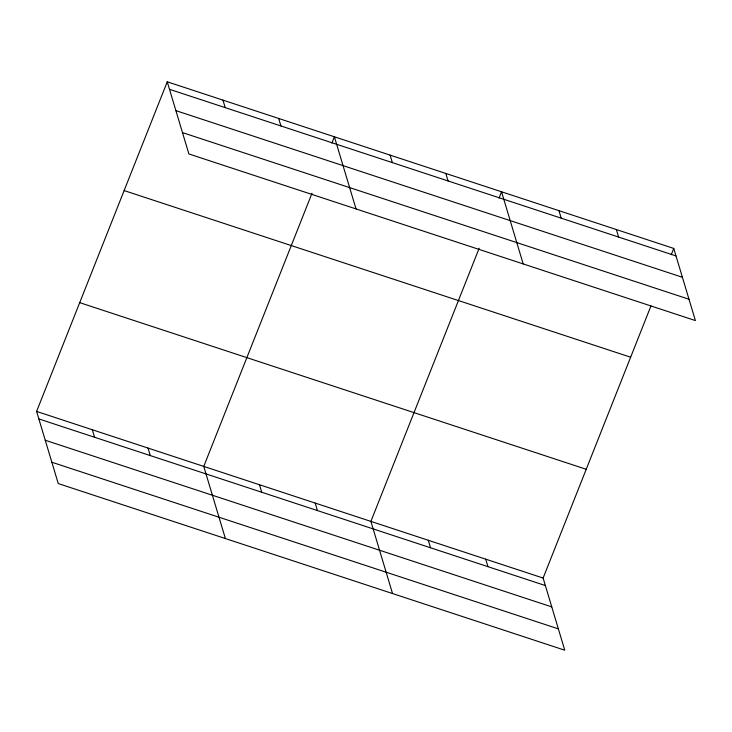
<?xml version="1.0" encoding="UTF-8"?>
<svg xmlns="http://www.w3.org/2000/svg" width="732" height="732" viewBox="0 0 732 732"><rect width="100%" height="100%" fill="white"/><g stroke="black" fill="none" stroke-linecap="round" stroke-linejoin="round"><path stroke-width="1.1" d="M650.958 305.958L543.117 578.051L564.756 650.199L58.249 483.568L36.6 411.421L167.244 81.801L673.751 248.432L695.4 320.579L188.883 153.949L167.244 81.801M312.006 193.266L203.752 466.403L225.392 538.56M331.907 143.06L334.387 136.783L356.036 208.94M479.158 248.258L370.895 521.394L392.544 593.551M499.05 198.052L501.539 191.775L523.188 263.932M671.262 254.709L673.751 248.432M169.495 89.304L676.002 255.935M175.89 110.633L682.407 277.272M182.488 132.611L689.004 299.251M124.129 190.576L630.645 357.207M79.715 302.645L586.222 469.276M36.6 411.421L543.117 578.051M38.851 418.924L545.367 585.554M45.256 440.252L551.763 606.892M51.844 462.24L558.36 628.87M616.353 229.546L618.604 237.049M558.946 210.66L561.197 218.163M445.825 173.447L448.076 180.95M390.11 155.12L392.361 162.623M485.709 559.166L487.96 566.669M428.302 540.28L430.553 547.783M278.672 118.456L280.923 125.959M222.958 100.128L225.209 107.631M315.181 503.067L317.432 510.57M259.467 484.74L261.717 492.243M148.029 448.076L150.289 455.579M92.314 429.748L94.565 437.251"/></g></svg>
